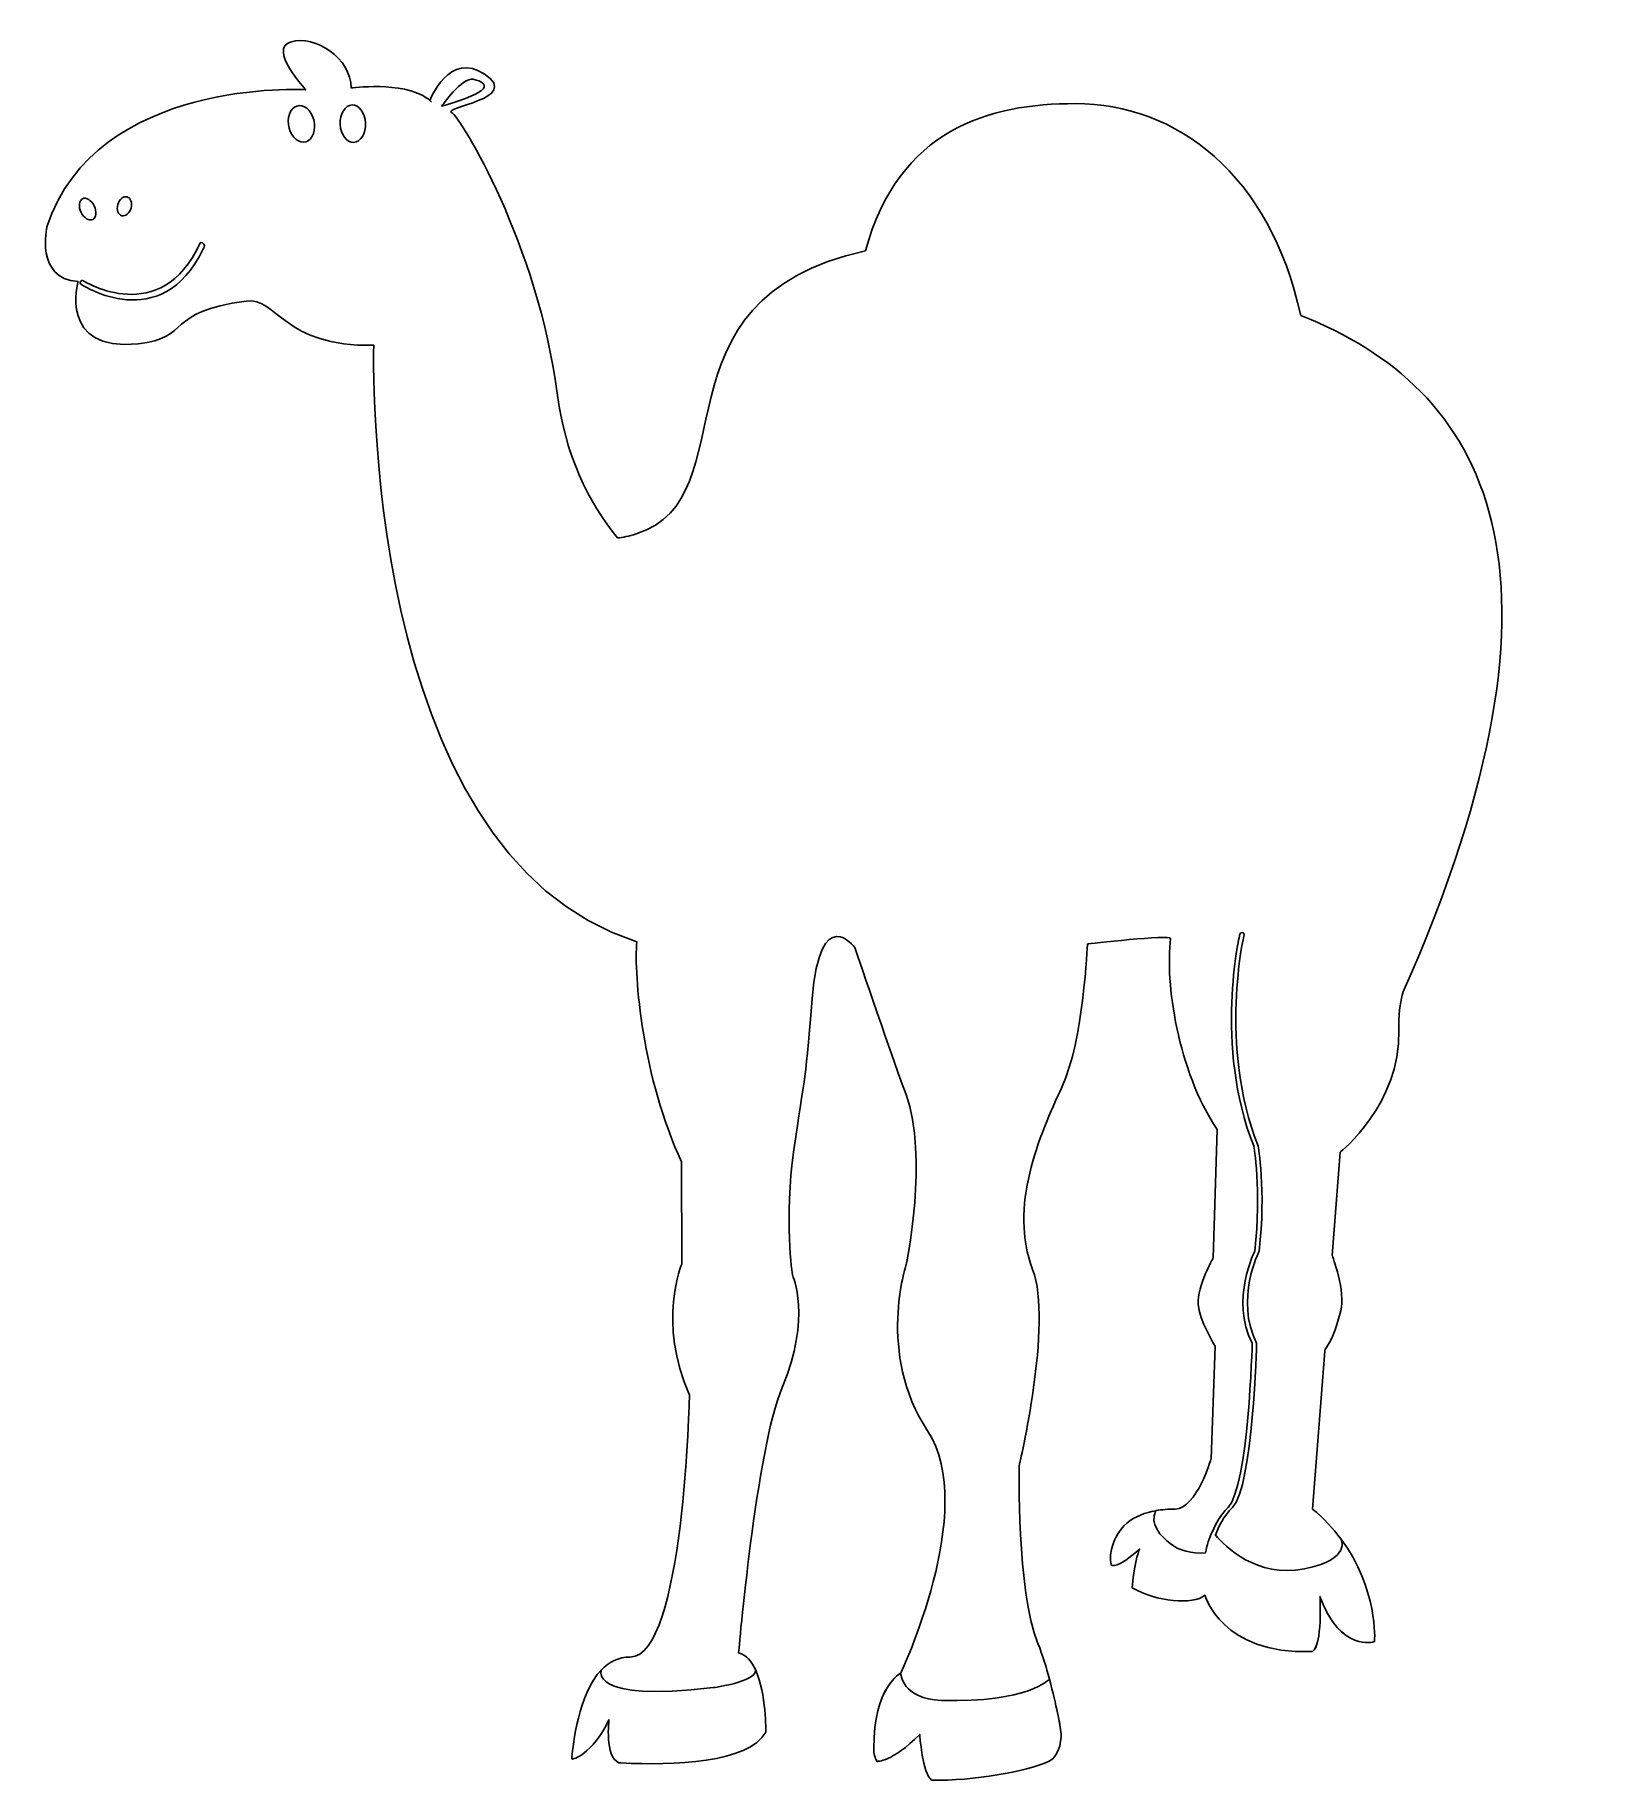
# Model space of a CAD drawing. Header units: centimetres. Extents: x -16.8 to 16.7, y -18.7 to 18.9.
import ezdxf

# ---------------------------------------------------------------- set-up
doc = ezdxf.new("R2010")
doc.units = ezdxf.units.CM
doc.header["$MEASUREMENT"] = 0
doc.layers.add('Layer 1', color=7, linetype='Continuous')

msp = doc.modelspace()

# ---------------------------------------------------------------- linework, layer by layer
at = {"layer": 'Layer 1', "color": 9}
msp.add_open_spline([(10.40472, 12.88775), (9.7473, 15.92386), (7.7353, 17.44891), (5.55871, 17.44891), (5.55871, 17.44891), (3.70479, 17.44891), (1.75079, 16.90413), (1.03823, 14.27712), (1.03823, 14.27712), (-3.71818, 13.2376), (-1.41989, 8.97322), (-3.89374, 8.18663), (-3.89374, 8.18663), (-4.055, 8.13515), (-4.18829, 8.10719), (-4.2976, 8.10052), (-4.2976, 8.10052), (-4.92516, 8.86376), (-5.43102, 9.91567), (-5.59847, 11.2148), (-5.59847, 11.2148), (-6.01123, 14.41153), (-7.66051, 17.13879), (-7.86673, 17.25588), (-7.86673, 17.25588), (-8.07295, 17.37329), (-6.37171, 17.54932), (-7.1448, 18.07695), (-7.1448, 18.07695), (-7.91836, 18.60489), (-8.33351, 17.51771), (-8.33351, 17.51771), (-8.33351, 17.51771), (-8.33351, 17.51771), (-8.30459, 17.49022), (-8.30459, 17.49022), (-8.30459, 17.49022), (-8.33351, 17.51771), (-8.36464, 17.54313), (-8.39817, 17.56632), (-8.39817, 17.56632), (-8.93501, 17.9392), (-10.03141, 17.78366), (-10.03141, 17.78366), (-10.03141, 17.78366), (-10.03141, 18.42854), (-10.8045, 18.92724), (-11.31973, 18.78076), (-11.31973, 18.78076), (-11.83528, 18.63444), (-11.00722, 17.74807), (-11.00722, 17.74807), (-11.00722, 17.74807), (-11.00722, 17.74807), (-15.52071, 18.01895), (-16.57707, 14.79315), (-16.57707, 14.79315), (-16.57707, 14.79315), (-16.83508, 13.67816), (-15.90741, 13.61954), (-15.90741, 13.61954), (-15.90741, 13.61954), (-16.33653, 12.09497), (-14.61432, 12.27943), (-14.61432, 12.27943), (-13.45437, 12.40367), (-14.05476, 12.96704), (-12.28838, 13.19884), (-12.28838, 13.19884), (-11.6184, 13.2867), (-11.50401, 12.20555), (-9.54381, 12.24702), (-9.54381, 12.24702), (-9.54381, 12.24702), (-9.8668, 1.304), (-3.88276, -0.59313), (-3.88276, -0.59313), (-3.94647, -1.31903), (-3.75963, -3.54202), (-2.91775, -5.33524), (-2.91775, -5.33524), (-2.91775, -5.33524), (-2.91028, -7.5193), (-2.91028, -7.5193), (-2.91028, -7.5193), (-2.91028, -7.5193), (-3.44887, -8.78299), (-2.74934, -10.35856), (-2.74934, -10.35856), (-2.74934, -10.35856), (-2.86357, -15.99308), (-4.0259, -15.99308), (-4.0259, -15.99308), (-4.28137, -15.99308), (-4.48378, -16.10096), (-4.64504, -16.26809), (-4.64504, -16.26809), (-4.64472, -16.2673), (-4.6444, -16.26666), (-4.6444, -16.26666), (-4.6444, -16.26666), (-5.14978, -16.78904), (-5.24765, -17.89847), (-5.28101, -18.13885), (-5.28101, -18.13885), (-5.28101, -18.13885), (-5.29324, -18.18842), (-5.2683, -18.1908), (-5.2683, -18.1908), (-5.2683, -18.1908), (-4.85459, -18.11343), (-4.48075, -17.34399), (-4.48075, -17.34399), (-4.48075, -17.34399), (-4.5783, -18.13789), (-4.26945, -18.26785), (-4.26945, -18.26785), (-4.26945, -18.26785), (-4.22068, -18.27357), (-4.22068, -18.27357), (-4.22068, -18.27357), (-3.10951, -18.32552), (-1.47929, -18.28135), (-1.1045, -17.60741), (-1.1045, -17.60741), (-1.1045, -17.60741), (-1.09878, -16.78205), (-1.32136, -16.27826), (-1.32136, -16.27826), (-1.32136, -16.27842), (-1.32136, -16.27842), (-1.32136, -16.27858), (-1.32136, -16.27858), (-1.40699, -16.08491), (-1.52615, -15.93859), (-1.69265, -15.90506), (-1.69265, -15.90506), (-1.69265, -15.90506), (-1.31103, -11.4996), (-0.7556, -10.1919), (-0.7556, -10.1919), (-0.11343, -8.67957), (-0.53222, -7.77286), (-0.53222, -7.77286), (-0.53222, -7.77286), (-0.53222, -7.77286), (-0.71413, -6.56668), (-0.5041, -5.07674), (-0.5041, -5.07674), (-0.27246, -3.43174), (-0.27564, -3.9187), (-0.10786, -1.81916), (-0.10786, -1.81916), (0.05975, 0.28022), (0.81139, -0.71831), (0.81139, -0.71831), (0.81139, -0.71831), (0.81139, -0.71831), (1.49455, -2.74969), (1.91176, -3.8812), (1.91176, -3.8812), (2.4011, -5.2086), (1.917, -7.54137), (1.917, -7.54137), (1.917, -7.54137), (1.917, -7.54137), (1.27387, -9.44454), (2.37551, -11.12528), (2.37551, -11.12528), (3.47668, -12.80618), (1.79593, -16.34132), (1.79593, -16.34132), (1.79593, -16.34132), (1.79593, -16.34132), (1.21635, -16.63127), (1.21635, -17.96391), (1.21635, -17.96391), (1.21635, -18.06988), (1.24193, -18.16092), (1.28911, -18.23876), (1.28911, -18.23876), (1.28911, -18.23876), (1.60511, -18.26323), (2.2055, -17.65839), (2.2055, -17.65839), (2.2055, -17.65839), (2.26921, -18.51536), (2.45875, -18.64167), (2.45875, -18.64167), (2.45875, -18.64167), (2.4794, -18.64326), (2.4794, -18.64326), (2.4794, -18.64326), (3.35846, -18.6628), (4.4887, -18.4569), (4.97962, -18.24321), (4.97962, -18.24321), (5.254, -18.12389), (5.25209, -17.65045), (5.25209, -17.65045), (5.25209, -17.65045), (5.22222, -17.40531), (5.15263, -17.06897), (4.99741, -16.46715), (4.99741, -16.46715), (4.99741, -16.46715), (4.99709, -16.46731), (4.99709, -16.46731), (4.99709, -16.46731), (4.93163, -16.21263), (4.85092, -15.95287), (4.75115, -15.7036), (4.75115, -15.7036), (4.28755, -14.5446), (4.34554, -11.87868), (4.34554, -11.87868), (4.34554, -11.87868), (4.34554, -11.87868), (5.07859, -8.79459), (4.63549, -7.64831), (4.63549, -7.64831), (4.11756, -6.30899), (4.77784, -4.76822), (5.2729, -3.70757), (5.2729, -3.70757), (5.72426, -2.73891), (5.81689, -0.64302), (5.81689, -0.64302), (5.81689, -0.64302), (5.81689, -0.64302), (7.61647, -0.43124), (7.6044, -0.52831), (7.6044, -0.52831), (7.48858, -1.46345), (7.75311, -3.36821), (8.60738, -4.63603), (8.60738, -4.63603), (8.60738, -4.63603), (8.51952, -7.40936), (8.51952, -7.40936), (8.51952, -7.40936), (8.51952, -7.40936), (8.17619, -7.99577), (8.19986, -8.39979), (8.19986, -8.39979), (8.21924, -8.73406), (8.56337, -9.3022), (8.56337, -9.3022), (8.56337, -9.3022), (8.56337, -9.3022), (8.47535, -11.72314), (8.47535, -11.72314), (8.47535, -11.72314), (8.47535, -11.72314), (8.16602, -12.79682), (7.70623, -12.80603), (7.70623, -12.80603), (7.56038, -12.80905), (7.41946, -12.81842), (7.28696, -12.83892), (7.28696, -12.83892), (7.28696, -12.83892), (7.29093, -12.84162), (7.29093, -12.84162), (7.29093, -12.84162), (6.82828, -12.92296), (6.40488, -13.16573), (6.31544, -13.79122), (6.31544, -13.79122), (6.30432, -13.86986), (6.31036, -13.94469), (6.33133, -14.01539), (6.33133, -14.01539), (6.33133, -14.01539), (6.45287, -14.10388), (6.94046, -13.67031), (6.94046, -13.67031), (6.94046, -13.67031), (6.83576, -13.84904), (6.77698, -14.50075), (6.77698, -14.50075), (6.77698, -14.50075), (6.77873, -14.50297), (6.77873, -14.50297), (6.77873, -14.50297), (7.29507, -14.79895), (8.08707, -14.88093), (8.34397, -14.66073), (8.34397, -14.66073), (8.34397, -14.66073), (8.70605, -15.94762), (10.63622, -15.8747), (10.63622, -15.8747), (10.63622, -15.8747), (10.65671, -15.87343), (10.65671, -15.87343), (10.65671, -15.87343), (10.8785, -15.74315), (10.82019, -14.68901), (10.82019, -14.68901), (10.82019, -14.68901), (11.26441, -15.90266), (11.98363, -15.66292), (11.98363, -15.66292), (11.98363, -15.66292), (11.98363, -15.66292), (11.99507, -15.6456), (11.99507, -15.6456), (11.99507, -15.6456), (11.99507, -15.6456), (12.0753, -14.52267), (11.26822, -13.44454), (11.26822, -13.44454), (11.26822, -13.44454), (11.26949, -13.44708), (11.27029, -13.44851), (11.27029, -13.44851), (11.10665, -13.22942), (10.90742, -13.01192), (10.66227, -12.80618), (10.66227, -12.80618), (10.66227, -12.80618), (10.92553, -9.40498), (10.92553, -9.40498), (10.92553, -9.40498), (10.92553, -9.40498), (10.92998, -9.36431), (10.92998, -9.36431), (10.92998, -9.36431), (10.92998, -9.36431), (11.09902, -9.20432), (11.27156, -8.53895), (11.27156, -8.53895), (11.37658, -8.13382), (11.08504, -7.34723), (11.08504, -7.34723), (11.08504, -7.34723), (11.08504, -7.34723), (11.25758, -5.12202), (11.25758, -5.12202), (11.25758, -5.12202), (11.25758, -5.12202), (12.55146, -4.09378), (12.5181, -2.50105), (12.5181, -2.50105), (12.50714, -1.96675), (12.60516, -1.68967), (12.60516, -1.68967), (12.60516, -1.68967), (16.65426, 7.46997), (14.37455, 11.33414), (10.40474, 12.88778), (10.40474, 12.88778), (10.40474, 12.88778), (10.40472, 12.88775), (10.40472, 12.88775)], degree=3, knots=[0, 0, 0, 0, 0.01111111, 0.01111111, 0.01111111, 0.01111111, 0.02222222, 0.02222222, 0.02222222, 0.02222222, 0.03333333, 0.03333333, 0.03333333, 0.03333333, 0.04444444, 0.04444444, 0.04444444, 0.04444444, 0.05555556, 0.05555556, 0.05555556, 0.05555556, 0.06666667, 0.06666667, 0.06666667, 0.06666667, 0.07777778, 0.07777778, 0.07777778, 0.07777778, 0.08888889, 0.08888889, 0.08888889, 0.08888889, 0.1, 0.1, 0.1, 0.1, 0.11111111, 0.11111111, 0.11111111, 0.11111111, 0.12222222, 0.12222222, 0.12222222, 0.12222222, 0.13333333, 0.13333333, 0.13333333, 0.13333333, 0.14444444, 0.14444444, 0.14444444, 0.14444444, 0.15555556, 0.15555556, 0.15555556, 0.15555556, 0.16666667, 0.16666667, 0.16666667, 0.16666667, 0.17777778, 0.17777778, 0.17777778, 0.17777778, 0.18888889, 0.18888889, 0.18888889, 0.18888889, 0.2, 0.2, 0.2, 0.2, 0.21111111, 0.21111111, 0.21111111, 0.21111111, 0.22222222, 0.22222222, 0.22222222, 0.22222222, 0.23333333, 0.23333333, 0.23333333, 0.23333333, 0.24444444, 0.24444444, 0.24444444, 0.24444444, 0.25555556, 0.25555556, 0.25555556, 0.25555556, 0.26666667, 0.26666667, 0.26666667, 0.26666667, 0.27777778, 0.27777778, 0.27777778, 0.27777778, 0.28888889, 0.28888889, 0.28888889, 0.28888889, 0.3, 0.3, 0.3, 0.3, 0.31111111, 0.31111111, 0.31111111, 0.31111111, 0.32222222, 0.32222222, 0.32222222, 0.32222222, 0.33333333, 0.33333333, 0.33333333, 0.33333333, 0.34444444, 0.34444444, 0.34444444, 0.34444444, 0.35555556, 0.35555556, 0.35555556, 0.35555556, 0.36666667, 0.36666667, 0.36666667, 0.36666667, 0.37777778, 0.37777778, 0.37777778, 0.37777778, 0.38888889, 0.38888889, 0.38888889, 0.38888889, 0.4, 0.4, 0.4, 0.4, 0.41111111, 0.41111111, 0.41111111, 0.41111111, 0.42222222, 0.42222222, 0.42222222, 0.42222222, 0.43333333, 0.43333333, 0.43333333, 0.43333333, 0.44444444, 0.44444444, 0.44444444, 0.44444444, 0.45555556, 0.45555556, 0.45555556, 0.45555556, 0.46666667, 0.46666667, 0.46666667, 0.46666667, 0.47777778, 0.47777778, 0.47777778, 0.47777778, 0.48888889, 0.48888889, 0.48888889, 0.48888889, 0.5, 0.5, 0.5, 0.5, 0.51111111, 0.51111111, 0.51111111, 0.51111111, 0.52222222, 0.52222222, 0.52222222, 0.52222222, 0.53333333, 0.53333333, 0.53333333, 0.53333333, 0.54444444, 0.54444444, 0.54444444, 0.54444444, 0.55555556, 0.55555556, 0.55555556, 0.55555556, 0.56666667, 0.56666667, 0.56666667, 0.56666667, 0.57777778, 0.57777778, 0.57777778, 0.57777778, 0.58888889, 0.58888889, 0.58888889, 0.58888889, 0.6, 0.6, 0.6, 0.6, 0.61111111, 0.61111111, 0.61111111, 0.61111111, 0.62222222, 0.62222222, 0.62222222, 0.62222222, 0.63333333, 0.63333333, 0.63333333, 0.63333333, 0.64444444, 0.64444444, 0.64444444, 0.64444444, 0.65555556, 0.65555556, 0.65555556, 0.65555556, 0.66666667, 0.66666667, 0.66666667, 0.66666667, 0.67777778, 0.67777778, 0.67777778, 0.67777778, 0.68888889, 0.68888889, 0.68888889, 0.68888889, 0.7, 0.7, 0.7, 0.7, 0.71111111, 0.71111111, 0.71111111, 0.71111111, 0.72222222, 0.72222222, 0.72222222, 0.72222222, 0.73333333, 0.73333333, 0.73333333, 0.73333333, 0.74444444, 0.74444444, 0.74444444, 0.74444444, 0.75555556, 0.75555556, 0.75555556, 0.75555556, 0.76666667, 0.76666667, 0.76666667, 0.76666667, 0.77777778, 0.77777778, 0.77777778, 0.77777778, 0.78888889, 0.78888889, 0.78888889, 0.78888889, 0.8, 0.8, 0.8, 0.8, 0.81111111, 0.81111111, 0.81111111, 0.81111111, 0.82222222, 0.82222222, 0.82222222, 0.82222222, 0.83333333, 0.83333333, 0.83333333, 0.83333333, 0.84444444, 0.84444444, 0.84444444, 0.84444444, 0.85555556, 0.85555556, 0.85555556, 0.85555556, 0.86666667, 0.86666667, 0.86666667, 0.86666667, 0.87777778, 0.87777778, 0.87777778, 0.87777778, 0.88888889, 0.88888889, 0.88888889, 0.88888889, 0.9, 0.9, 0.9, 0.9, 0.91111111, 0.91111111, 0.91111111, 0.91111111, 0.92222222, 0.92222222, 0.92222222, 0.92222222, 0.93333333, 0.93333333, 0.93333333, 0.93333333, 0.94444444, 0.94444444, 0.94444444, 0.94444444, 0.95555556, 0.95555556, 0.95555556, 0.95555556, 0.96666667, 0.96666667, 0.96666667, 0.96666667, 0.97777778, 0.97777778, 0.97777778, 0.97777778, 1, 1, 1, 1], dxfattribs=at)
at = {"layer": 'Layer 1', "color": 19}
for points, knots in [([(-7.40155, 17.97161), (-7.64145, 18.02833), (-8.08058, 17.39489), (-8.08058, 17.39489), (-8.08058, 17.39489), (-6.96003, 17.70867), (-7.04741, 17.88756), (-7.40155, 17.97161)], [0, 0, 0, 0, 0.33333333, 0.33333333, 0.33333333, 0.33333333, 1, 1, 1, 1]), ([(-11.20106, 17.39616), (-11.34754, 17.34675), (-11.42142, 17.13481), (-11.3655, 16.92303), (-11.3655, 16.92303), (-11.30973, 16.71141), (-11.14546, 16.57938), (-10.99897, 16.62863), (-10.99897, 16.62863), (-10.85265, 16.67836), (-10.77909, 16.8903), (-10.83501, 17.10192), (-10.83501, 17.10192), (-10.89078, 17.31418), (-11.05473, 17.44557), (-11.20106, 17.39616)], [0, 0, 0, 0, 0.2, 0.2, 0.2, 0.2, 0.4, 0.4, 0.4, 0.4, 0.6, 0.6, 0.6, 0.6, 1, 1, 1, 1]), ([(-10.00949, 17.41936), (-10.16026, 17.413), (-10.27481, 17.22712), (-10.2656, 17.00454), (-10.2656, 17.00454), (-10.25639, 16.78196), (-10.12674, 16.60608), (-9.97613, 16.61275), (-9.97613, 16.61275), (-9.82583, 16.61942), (-9.71081, 16.80499), (-9.72002, 17.02789), (-9.72002, 17.02789), (-9.72923, 17.25016), (-9.85888, 17.42571), (-10.00949, 17.41936)], [0, 0, 0, 0, 0.2, 0.2, 0.2, 0.2, 0.4, 0.4, 0.4, 0.4, 0.6, 0.6, 0.6, 0.6, 1, 1, 1, 1]), ([(-15.59189, 14.95329), (-15.51436, 14.99126), (-15.50006, 15.12233), (-15.56043, 15.24562), (-15.56043, 15.24562), (-15.62033, 15.36907), (-15.73233, 15.43834), (-15.81002, 15.40021), (-15.81002, 15.40021), (-15.88771, 15.36192), (-15.90233, 15.23117), (-15.8418, 15.10772), (-15.8418, 15.10772), (-15.78175, 14.98427), (-15.66958, 14.91485), (-15.59189, 14.95329)], [0, 0, 0, 0, 0.2, 0.2, 0.2, 0.2, 0.4, 0.4, 0.4, 0.4, 0.6, 0.6, 0.6, 0.6, 1, 1, 1, 1]), ([(-14.96704, 15.03591), (-14.88808, 15.01557), (-14.79847, 15.08945), (-14.76686, 15.20114), (-14.76686, 15.20114), (-14.73524, 15.31283), (-14.77385, 15.41991), (-14.85281, 15.44041), (-14.85281, 15.44041), (-14.93177, 15.46075), (-15.02138, 15.38671), (-15.05299, 15.27518), (-15.05299, 15.27518), (-15.08429, 15.16365), (-15.04616, 15.05641), (-14.96704, 15.03591)], [0, 0, 0, 0, 0.2, 0.2, 0.2, 0.2, 0.4, 0.4, 0.4, 0.4, 0.6, 0.6, 0.6, 0.6, 1, 1, 1, 1]), ([(-13.2774, 14.44823), (-14.12071, 12.60114), (-15.78255, 13.62637), (-15.78255, 13.62637), (-15.78255, 13.62637), (-15.78255, 13.62637), (-15.82846, 13.65894), (-15.8488, 13.6278), (-15.8488, 13.6278), (-15.86866, 13.5965), (-15.87168, 13.5652), (-15.82036, 13.54661), (-15.82036, 13.54661), (-15.82036, 13.54661), (-14.12627, 12.43528), (-13.21163, 14.31986), (-13.21163, 14.31986), (-13.21163, 14.31986), (-13.16381, 14.37928), (-13.19924, 14.42297), (-13.19924, 14.42297), (-13.24325, 14.47778), (-13.27741, 14.44823), (-13.27741, 14.44823), (-13.27741, 14.44823), (-13.27741, 14.44823), (-13.2774, 14.44823), (-13.2774, 14.44823)], [0, 0, 0, 0, 0.125, 0.125, 0.125, 0.125, 0.25, 0.25, 0.25, 0.25, 0.375, 0.375, 0.375, 0.375, 0.5, 0.5, 0.5, 0.5, 0.625, 0.625, 0.625, 0.625, 0.75, 0.75, 0.75, 0.75, 1, 1, 1, 1]), ([(11.26837, -13.44457), (11.26837, -13.44457), (11.52448, -13.89069), (10.48416, -14.0931), (10.48416, -14.0931), (9.45497, -14.29328), (8.77689, -13.6125), (8.57114, -13.36815), (8.57114, -13.36815), (8.63548, -13.1837), (8.74606, -12.96651), (8.93687, -12.7711), (8.93687, -12.7711), (9.38109, -12.31592), (9.45687, -9.23851), (9.45687, -9.23851), (9.45687, -9.23851), (8.98009, -8.29574), (9.51105, -7.25543), (9.51105, -7.25543), (9.51105, -7.25543), (9.66278, -5.92247), (9.48944, -4.99066), (9.48944, -4.99066), (9.48944, -4.99066), (8.63326, -2.82328), (9.18599, -0.45016), (9.18599, -0.45016), (9.18599, -0.45016), (9.18599, -0.45016), (9.19648, -0.40345), (9.15183, -0.39598), (9.15183, -0.39598), (9.10719, -0.38851), (9.09066, -0.45016), (9.09066, -0.45016), (9.09066, -0.45016), (9.09066, -0.45016), (8.53793, -2.82328), (9.39395, -4.99066), (9.39395, -4.99066), (9.39395, -4.99066), (9.56744, -5.92262), (9.41572, -7.25543), (9.41572, -7.25543), (9.41572, -7.25543), (8.88476, -8.29575), (9.36154, -9.23851), (9.36154, -9.23851), (9.36154, -9.23851), (9.2856, -12.31608), (8.84138, -12.7711), (8.84138, -12.7711), (8.67806, -12.9384), (8.57368, -13.12158), (8.50663, -13.28665), (8.50663, -13.28665), (8.50552, -13.28506), (8.50472, -13.28395), (8.50472, -13.28395), (8.50472, -13.28395), (8.43084, -13.42996), (8.38445, -13.59121), (8.35601, -13.75057), (8.35601, -13.75057), (8.06209, -13.78695), (7.74799, -13.64889), (7.74799, -13.64889), (7.74799, -13.64889), (7.03813, -13.22088), (7.29106, -12.8418), (7.29106, -12.8418), (7.29106, -12.8418), (6.82841, -12.92314), (6.40501, -13.16591), (6.31557, -13.7914), (6.31557, -13.7914), (6.30445, -13.87004), (6.31049, -13.94487), (6.33146, -14.01557), (6.33146, -14.01557), (6.33146, -14.01557), (6.453, -14.10406), (6.94059, -13.67049), (6.94059, -13.67049), (6.94059, -13.67049), (6.83589, -13.84922), (6.77711, -14.50093), (6.77711, -14.50093), (6.77711, -14.50093), (6.77886, -14.50315), (6.77886, -14.50315), (6.77886, -14.50315), (7.2952, -14.79913), (8.0872, -14.88111), (8.3441, -14.66091), (8.3441, -14.66091), (8.3441, -14.66091), (8.70618, -15.9478), (10.63635, -15.87488), (10.63635, -15.87488), (10.63635, -15.87488), (10.65684, -15.87361), (10.65684, -15.87361), (10.65684, -15.87361), (10.87863, -15.74333), (10.82032, -14.68919), (10.82032, -14.68919), (10.82032, -14.68919), (11.26454, -15.90284), (11.98376, -15.6631), (11.98376, -15.6631), (11.98376, -15.6631), (11.98376, -15.6631), (11.9952, -15.64578), (11.9952, -15.64578), (11.9952, -15.64578), (11.9952, -15.64562), (12.07543, -14.52285), (11.26835, -13.44456), (11.26835, -13.44456), (11.26835, -13.44456), (11.26837, -13.44457), (11.26837, -13.44457)], [0, 0, 0, 0, 0.03125, 0.03125, 0.03125, 0.03125, 0.0625, 0.0625, 0.0625, 0.0625, 0.09375, 0.09375, 0.09375, 0.09375, 0.125, 0.125, 0.125, 0.125, 0.15625, 0.15625, 0.15625, 0.15625, 0.1875, 0.1875, 0.1875, 0.1875, 0.21875, 0.21875, 0.21875, 0.21875, 0.25, 0.25, 0.25, 0.25, 0.28125, 0.28125, 0.28125, 0.28125, 0.3125, 0.3125, 0.3125, 0.3125, 0.34375, 0.34375, 0.34375, 0.34375, 0.375, 0.375, 0.375, 0.375, 0.40625, 0.40625, 0.40625, 0.40625, 0.4375, 0.4375, 0.4375, 0.4375, 0.46875, 0.46875, 0.46875, 0.46875, 0.5, 0.5, 0.5, 0.5, 0.53125, 0.53125, 0.53125, 0.53125, 0.5625, 0.5625, 0.5625, 0.5625, 0.59375, 0.59375, 0.59375, 0.59375, 0.625, 0.625, 0.625, 0.625, 0.65625, 0.65625, 0.65625, 0.65625, 0.6875, 0.6875, 0.6875, 0.6875, 0.71875, 0.71875, 0.71875, 0.71875, 0.75, 0.75, 0.75, 0.75, 0.78125, 0.78125, 0.78125, 0.78125, 0.8125, 0.8125, 0.8125, 0.8125, 0.84375, 0.84375, 0.84375, 0.84375, 0.875, 0.875, 0.875, 0.875, 0.90625, 0.90625, 0.90625, 0.90625, 0.9375, 0.9375, 0.9375, 0.9375, 1, 1, 1, 1]), ([(-2.23762, -16.65036), (-4.95407, -16.96827), (-4.64442, -16.26668), (-4.64442, -16.26668), (-4.64442, -16.26668), (-5.1498, -16.78906), (-5.24767, -17.89849), (-5.28103, -18.13887), (-5.28103, -18.13887), (-5.28103, -18.13887), (-5.29326, -18.18844), (-5.26832, -18.19082), (-5.26832, -18.19082), (-5.26832, -18.19082), (-4.85461, -18.11345), (-4.48077, -17.34401), (-4.48077, -17.34401), (-4.48077, -17.34401), (-4.57832, -18.13791), (-4.26947, -18.26787), (-4.26947, -18.26787), (-4.26947, -18.26787), (-4.2207, -18.27359), (-4.2207, -18.27359), (-4.2207, -18.27359), (-3.10953, -18.32554), (-1.47931, -18.28137), (-1.10452, -17.60743), (-1.10452, -17.60743), (-1.10452, -17.60743), (-1.0988, -16.78207), (-1.32138, -16.27828), (-1.32138, -16.27828), (-1.32774, -16.53264), (-2.23761, -16.65037), (-2.23761, -16.65037), (-2.23761, -16.65037), (-2.23761, -16.65037), (-2.23762, -16.65036), (-2.23762, -16.65036)], [0, 0, 0, 0, 0.09090909, 0.09090909, 0.09090909, 0.09090909, 0.18181818, 0.18181818, 0.18181818, 0.18181818, 0.27272727, 0.27272727, 0.27272727, 0.27272727, 0.36363636, 0.36363636, 0.36363636, 0.36363636, 0.45454545, 0.45454545, 0.45454545, 0.45454545, 0.54545455, 0.54545455, 0.54545455, 0.54545455, 0.63636364, 0.63636364, 0.63636364, 0.63636364, 0.72727273, 0.72727273, 0.72727273, 0.72727273, 0.81818182, 0.81818182, 0.81818182, 0.81818182, 1, 1, 1, 1]), ([(2.67464, -16.92505), (1.82211, -16.89868), (1.79558, -16.34134), (1.79558, -16.34134), (1.79558, -16.34134), (1.79558, -16.34134), (1.216, -16.63129), (1.216, -17.96393), (1.216, -17.96393), (1.216, -18.0699), (1.24158, -18.16094), (1.28876, -18.23878), (1.28876, -18.23878), (1.28876, -18.23878), (1.60476, -18.26325), (2.20515, -17.65841), (2.20515, -17.65841), (2.20515, -17.65841), (2.26886, -18.51538), (2.4584, -18.64169), (2.4584, -18.64169), (2.4584, -18.64169), (2.47905, -18.64328), (2.47905, -18.64328), (2.47905, -18.64328), (3.35811, -18.66282), (4.48835, -18.45692), (4.97927, -18.24323), (4.97927, -18.24323), (5.25365, -18.12391), (5.25174, -17.65047), (5.25174, -17.65047), (5.25174, -17.65047), (5.22187, -17.40533), (5.15228, -17.06899), (4.99706, -16.46717), (4.99706, -16.46717), (4.99722, -16.46701), (4.55316, -16.98272), (2.67462, -16.92505), (2.67462, -16.92505), (2.67462, -16.92505), (2.67464, -16.92505), (2.67464, -16.92505)], [0, 0, 0, 0, 0.08333333, 0.08333333, 0.08333333, 0.08333333, 0.16666667, 0.16666667, 0.16666667, 0.16666667, 0.25, 0.25, 0.25, 0.25, 0.33333333, 0.33333333, 0.33333333, 0.33333333, 0.41666667, 0.41666667, 0.41666667, 0.41666667, 0.5, 0.5, 0.5, 0.5, 0.58333333, 0.58333333, 0.58333333, 0.58333333, 0.66666667, 0.66666667, 0.66666667, 0.66666667, 0.75, 0.75, 0.75, 0.75, 0.83333333, 0.83333333, 0.83333333, 0.83333333, 1, 1, 1, 1])]:
    msp.add_open_spline(points, degree=3, knots=knots, dxfattribs=at)

doc.saveas('drawing.dxf')
